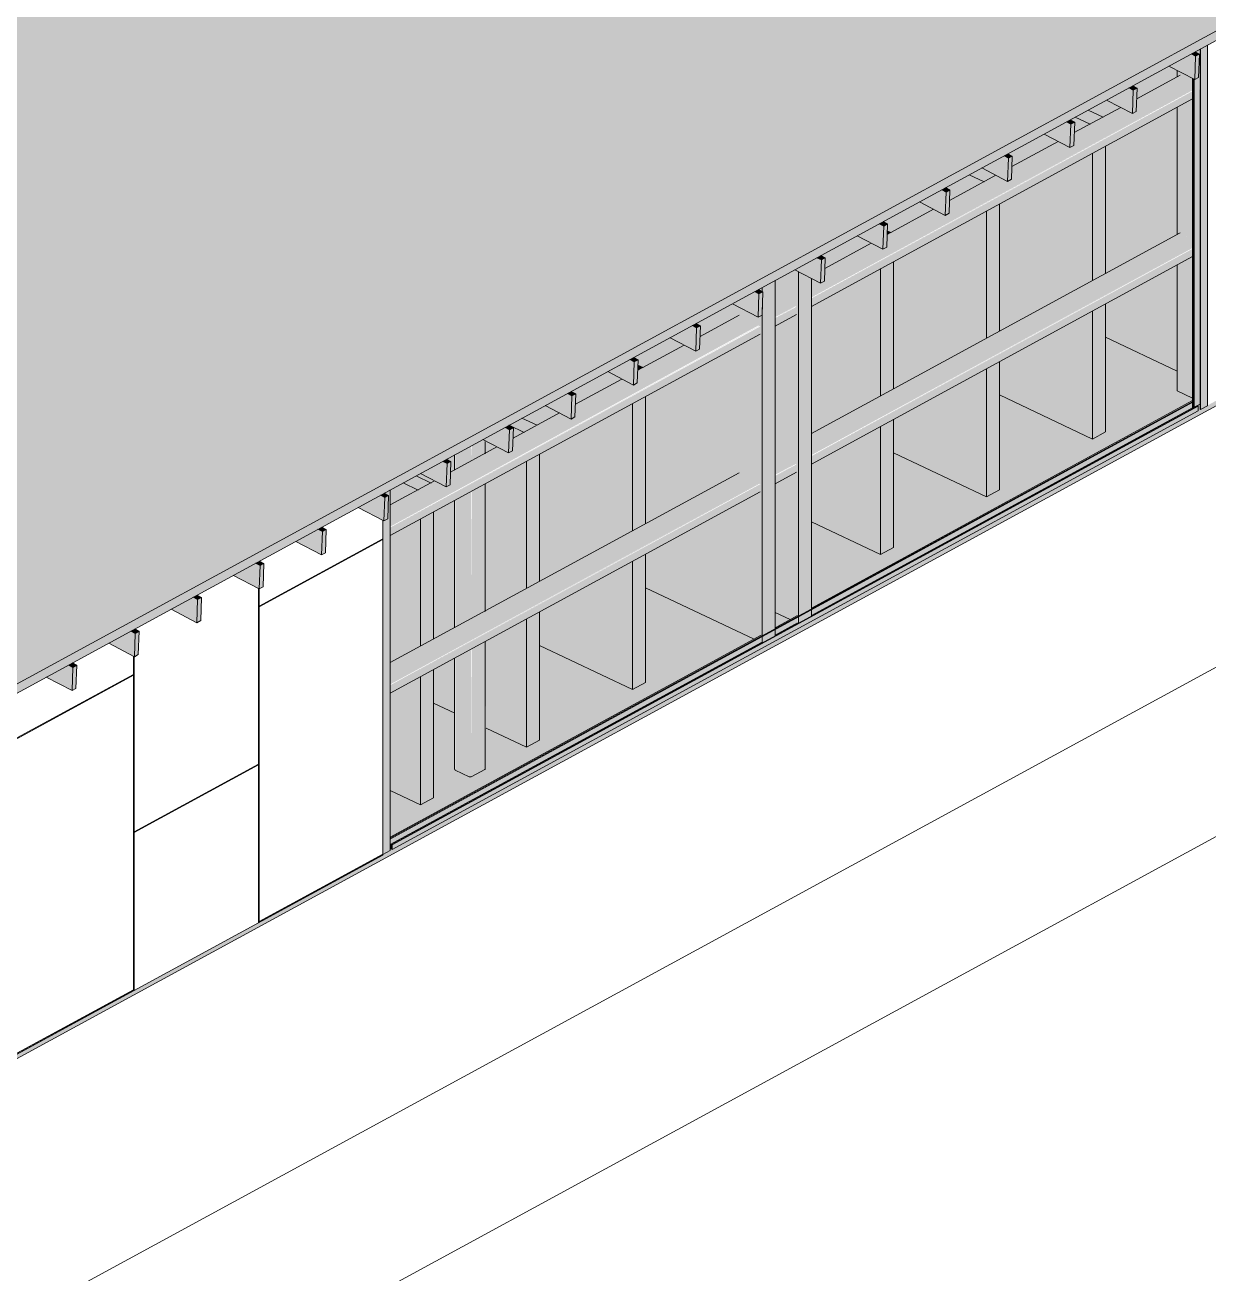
# Model space of a CAD drawing. Header units: inches. Extents: x 27328 to 120839, y -4075 to 4147.
# Drawn here: x 33869.6 to 34181.7, y 1411.4 to 1740.5 of the extents above; entities that cross this region are included whole.
import ezdxf

# ---------------------------------------------------------------- set-up
doc = ezdxf.new("R2010")
doc.units = ezdxf.units.IN
doc.header["$MEASUREMENT"] = 0
for name, color, linetype, lineweight in [('A-GLAZ-CWMG', 51, 'Continuous', 9), ('A-ROOF', 132, 'Continuous', 9), ('A-WALL-PATT', 111, 'Continuous', 9), ('C-BLDG-PADS', 91, 'Continuous', 9), ('C-TOPO', 7, 'Continuous', 9), ('Conc', 7, 'Continuous', 9), ('I-WALL', 2, 'Continuous', 9), ('L-SITE-WALL', 31, 'Continuous', 9), ('S-BEAM', 12, 'Continuous', 9), ('S-COLS', 52, 'Continuous', 9)]:
    doc.layers.add(name, color=color, linetype=linetype, lineweight=lineweight)

# ---------------------------------------------------------------- blocks, each defined once
blk = doc.blocks.new('HSS-Hollow Structural Section-Column - HSS6X6X1_4-V3-Axon - Looking North East')
at = {"layer": 'S-COLS'}
h = blk.add_hatch(color=256, dxfattribs=at)
h.paths.add_polyline_path([(33986.79, 1542.26), (33986.79, 1575.6), (33983.08, 1573.58), (33983.08, 1544.01)], flags=0)
h.paths.add_polyline_path([(33983.08, 1581.65), (33986.79, 1583.66), (33986.79, 1617.18), (33983.08, 1615.16), (33983.08, 1584.16)], flags=0)
h.paths.add_polyline_path([(33983.08, 1623.23), (33986.79, 1625.24), (33986.79, 1629.22), (33983.08, 1627.2), (33983.08, 1626.11)], flags=0)
h = blk.add_hatch(color=256, dxfattribs=at)
h.paths.add_polyline_path([(33987, 1542.2), (33987.45, 1542.33), (33987.25, 1575.85), (33986.79, 1575.6), (33986.79, 1542.26)], flags=0)
h.paths.add_polyline_path([(33986.79, 1583.66), (33987.45, 1584.16), (33987.25, 1617.43), (33986.79, 1617.18), (33986.79, 1583.95)], flags=0)
h.paths.add_polyline_path([(33986.79, 1625.24), (33987.45, 1625.69), (33987.25, 1629.46), (33986.79, 1629.22), (33986.79, 1625.53)], flags=0)
h = blk.add_hatch(color=256, dxfattribs=at)
h.paths.add_polyline_path([(33987.45, 1542.27), (33990.91, 1544.15), (33990.91, 1577.84), (33987.45, 1575.96), (33987.45, 1561.21)], flags=0)
h.paths.add_polyline_path([(33987.45, 1584.02), (33990.91, 1585.9), (33990.91, 1619.42), (33987.45, 1617.54), (33987.45, 1584.16)], flags=0)
h.paths.add_polyline_path([(33987.45, 1625.6), (33990.91, 1627.62), (33990.91, 1630.9), (33990.38, 1631.17), (33987.45, 1629.58), (33987.45, 1627.62)], flags=0)
h = blk.add_hatch(color=256, dxfattribs=at)
h.paths.add_polyline_path([(33982.95, 1581.57), (33983.08, 1581.65), (33982.95, 1584.16)], flags=0)
h.paths.add_polyline_path([(33982.95, 1623.15), (33983.08, 1623.23), (33982.95, 1626.25)], flags=0)
h = blk.add_hatch(color=256, dxfattribs=at)
h.paths.add_polyline_path([(33990.91, 1544.15), (33991.02, 1544.31), (33990.91, 1544.21)], flags=0)
h.paths.add_polyline_path([(33990.91, 1585.9), (33991.02, 1586.1), (33990.91, 1585.95)], flags=0)
h.paths.add_polyline_path([(33990.91, 1627.48), (33991.02, 1627.68), (33990.91, 1627.53)], flags=0)
for p, q in [((33991.03, 1627.39), (33991.03, 1630.67)), ((33982.94, 1627.12), (33982.94, 1623.1)), ((33991.03, 1585.81), (33991.03, 1619.49)), ((33982.94, 1615.08), (33982.94, 1581.52)), ((33991.03, 1544.31), (33991.03, 1577.91)), ((33982.94, 1573.5), (33982.94, 1544.19)), ((33986.79, 1542.26), (33983.08, 1544.01)), ((33990.91, 1544.15), (33987.45, 1542.27))]:
    blk.add_line(p, q, dxfattribs=at)
for points in [[(33983.08, 1544.01, 0), (33982.96, 1544.12, 0), (33982.95, 1544.24, 0)], [(33991.01, 1544.38, 0), (33991.02, 1544.26, 0), (33990.91, 1544.15, 0)], [(33987.45, 1542.27, 0), (33987.25, 1542.21, 0), (33987, 1542.2, 0), (33986.79, 1542.26, 0)]]:
    blk.add_polyline3d(points, dxfattribs=at)
blk = doc.blocks.new('Girt_C - 8_D-757212-Axon - Looking North East')
at = {"layer": 'S-BEAM'}
h = blk.add_hatch(color=256, dxfattribs=at)
h.paths.add_polyline_path([(33965.96, 1566.61), (34063.42, 1619.65), (34057.84, 1622.28), (33965.96, 1572.28)], flags=0)
h.paths.add_polyline_path([(34067.49, 1621.86), (34072.97, 1624.84), (34067.49, 1627.43)], flags=0)
h.paths.add_polyline_path([(34077.04, 1627.05), (34177.53, 1681.74), (34177.53, 1683.93), (34174.11, 1685.55), (34077.04, 1632.73), (34077.04, 1630.67)], flags=0)
h = blk.add_hatch(color=256, dxfattribs=at)
h.paths.add_polyline_path([(33965.96, 1566.31), (34063.49, 1619.59), (34063.42, 1619.65), (33965.96, 1566.41), (33965.96, 1566.35)], flags=0)
h.paths.add_polyline_path([(34067.49, 1621.56), (34073.04, 1624.79), (34072.97, 1624.84), (34067.49, 1621.61)], flags=0)
h.paths.add_polyline_path([(34077.04, 1626.75), (34177.53, 1681.65), (34177.53, 1681.74), (34077.04, 1626.81)], flags=0)
h = blk.add_hatch(color=256, dxfattribs=at)
h.paths.add_polyline_path([(33965.96, 1564.27), (34063.56, 1617.38), (34063.56, 1619.42), (33965.96, 1566.31)], flags=0)
h.paths.add_polyline_path([(34067.49, 1619.52), (34073.11, 1622.57), (34073.11, 1624.61), (34067.49, 1621.56)], flags=0)
h.paths.add_polyline_path([(34077.04, 1624.71), (34177.53, 1679.4), (34177.53, 1681.44), (34077.04, 1626.75)], flags=0)
for p, q in [((34174.26, 1685.69), (34077.04, 1632.78)), ((34077.04, 1624.71), (34177.53, 1679.4)), ((34058, 1622.42), (33965.96, 1572.33)), ((34067.49, 1619.52), (34073.11, 1622.57)), ((33965.96, 1564.27), (34063.56, 1617.38))]:
    blk.add_line(p, q, dxfattribs=at)
blk = doc.blocks.new('Girt_C - 8_D-773999-Axon - Looking North East')
at = {"layer": 'S-BEAM'}
h = blk.add_hatch(color=256, dxfattribs=at)
h.paths.add_polyline_path([(32251.19, 675.01), (32251.61, 675.24), (32251.61, 679.61), (32251.19, 679.83), (32251.19, 675.11)], flags=0)
h.paths.add_polyline_path([(32255.1, 677.14), (32752.04, 947.57), (32752.04, 953.24), (32748.08, 951.09), (32747.96, 947.79), (32746.94, 947.24), (32743.91, 948.82), (32731.63, 942.14), (32731.51, 938.84), (32730.49, 938.28), (32727.46, 939.87), (32715.17, 932.98), (32715.06, 929.89), (32714.04, 929.33), (32711, 930.92), (32698.73, 924.23), (32698.61, 920.94), (32697.59, 920.38), (32694.55, 921.96), (32682.28, 915.28), (32682.16, 911.98), (32681.14, 911.43), (32678.1, 913.01), (32665.83, 906.33), (32665.71, 903.03), (32664.69, 902.48), (32661.65, 904.06), (32649.38, 897.38), (32649.26, 894.08), (32648.23, 893.52), (32645.2, 895.11), (32632.93, 888.42), (32632.81, 885.13), (32631.78, 884.57), (32628.75, 886.15), (32616.47, 879.47), (32616.36, 876.17), (32615.33, 875.62), (32612.3, 877.2), (32600.02, 870.52), (32599.91, 867.22), (32598.88, 866.67), (32595.85, 868.25), (32583.57, 861.57), (32583.45, 858.27), (32582.43, 857.71), (32579.4, 859.3), (32567.12, 852.61), (32567, 849.32), (32565.98, 848.76), (32562.95, 850.34), (32550.67, 843.66), (32550.55, 840.36), (32549.53, 839.81), (32546.5, 841.39), (32534.22, 834.71), (32534.1, 831.41), (32533.08, 830.86), (32530.05, 832.44), (32517.77, 825.76), (32517.65, 822.46), (32516.63, 821.9), (32513.6, 823.49), (32501.32, 816.81), (32501.2, 813.51), (32500.18, 812.95), (32497.15, 814.53), (32484.87, 807.85), (32484.75, 804.56), (32483.73, 804), (32480.7, 805.58), (32468.42, 798.9), (32468.3, 795.6), (32467.28, 795.05), (32464.25, 796.63), (32451.97, 789.95), (32451.85, 786.65), (32450.83, 786.09), (32447.8, 787.68), (32435.52, 781), (32435.4, 777.7), (32434.38, 777.14), (32431.34, 778.72), (32419.07, 772.04), (32418.95, 768.75), (32417.93, 768.19), (32414.89, 769.77), (32402.62, 763.09), (32402.5, 759.79), (32401.48, 759.24), (32398.44, 760.82), (32386.17, 754.14), (32386.05, 750.84), (32385.02, 750.28), (32381.99, 751.87), (32369.72, 745.19), (32369.6, 741.89), (32368.57, 741.33), (32365.54, 742.91), (32353.26, 736.23), (32353.15, 732.94), (32352.12, 732.38), (32349.09, 733.96), (32336.81, 727.28), (32336.7, 723.98), (32335.67, 723.43), (32332.64, 725.01), (32320.36, 718.33), (32320.25, 715.03), (32319.22, 714.47), (32316.19, 716.06), (32303.91, 709.38), (32303.79, 706.08), (32302.77, 705.52), (32299.74, 707.11), (32287.46, 700.42), (32287.34, 697.13), (32286.32, 696.57), (32283.29, 698.15), (32271.01, 691.47), (32270.89, 688.17), (32269.87, 687.62), (32266.84, 689.2), (32255.1, 682.81)], flags=0)
h.paths.add_polyline_path([(33965.96, 1608.19), (34063.21, 1661.33), (34057.84, 1663.86), (34047.68, 1658.33), (34047.56, 1655.03), (34046.54, 1654.48), (34043.5, 1656.06), (34031.23, 1649.38), (34031.11, 1646.08), (34030.09, 1645.52), (34027.05, 1647.11), (34014.78, 1640.43), (34014.66, 1637.13), (34013.64, 1636.57), (34010.6, 1638.15), (33998.33, 1631.47), (33998.21, 1628.18), (33997.18, 1627.62), (33994.15, 1629.2), (33981.88, 1622.52), (33981.76, 1619.22), (33980.73, 1618.67), (33977.7, 1620.25), (33965.96, 1613.86)], flags=0)
h.paths.add_polyline_path([(34067.49, 1663.44), (34072.97, 1666.42), (34067.49, 1669.01)], flags=0)
h.paths.add_polyline_path([(34077.04, 1668.63), (34177.53, 1723.32), (34177.53, 1725.51), (34174.11, 1727.13), (34162.83, 1721), (34162.71, 1717.7), (34161.69, 1717.14), (34158.66, 1718.73), (34146.38, 1712.04), (34146.26, 1708.75), (34145.24, 1708.19), (34142.21, 1709.77), (34129.93, 1703.09), (34129.81, 1699.79), (34128.79, 1699.24), (34125.76, 1700.82), (34113.48, 1694.14), (34113.36, 1690.84), (34112.34, 1690.29), (34109.31, 1691.87), (34097.03, 1685.19), (34096.91, 1681.89), (34095.89, 1681.33), (34092.86, 1682.92), (34080.58, 1676.23), (34080.46, 1672.94), (34079.44, 1672.38), (34077.04, 1673.63), (34077.04, 1672.38)], flags=0)
h.paths.add_polyline_path([(34418.22, 1855.1), (34426.44, 1859.58), (34421.87, 1861.96), (34418.22, 1859.98), (34418.22, 1857.78)], flags=0)
h = blk.add_hatch(color=256, dxfattribs=at)
h.paths.add_polyline_path([(32251.19, 674.71), (32251.61, 675.15), (32251.61, 675.24), (32251.19, 674.81), (32251.19, 674.73)], flags=0)
h.paths.add_polyline_path([(32255.1, 676.84), (32752.04, 947.48), (32752.04, 947.57), (32255.1, 676.94), (32255.1, 676.86)], flags=0)
h.paths.add_polyline_path([(32777.61, 961.19), (32777.7, 961.45), (32777.61, 961.29), (32777.61, 961.22)], flags=0)
h.paths.add_polyline_path([(33965.96, 1607.89), (34063.48, 1661.18), (34063.32, 1661.17), (33965.96, 1607.97)], flags=0)
h.paths.add_polyline_path([(34067.49, 1663.14), (34073.03, 1666.38), (34072.97, 1666.42), (34067.49, 1663.22)], flags=0)
h.paths.add_polyline_path([(34077.04, 1668.33), (34177.53, 1723.24), (34177.53, 1723.32), (34077.04, 1668.41)], flags=0)
h = blk.add_hatch(color=256, dxfattribs=at)
h.paths.add_polyline_path([(32251.61, 674.3), (32251.61, 674.94), (32251.19, 674.51)], flags=0)
h.paths.add_polyline_path([(32255.1, 674.8), (32752.04, 945.23), (32751.98, 947.24), (32255.1, 676.64)], flags=0)
h.paths.add_polyline_path([(33965.96, 1605.85), (34063.56, 1658.96), (34063.56, 1661), (33965.96, 1607.89)], flags=0)
h.paths.add_polyline_path([(34067.49, 1661.1), (34073.11, 1664.15), (34073.11, 1666.19), (34067.49, 1663.14)], flags=0)
h.paths.add_polyline_path([(34077.04, 1666.29), (34177.53, 1720.98), (34177.53, 1723.02), (34077.04, 1668.33)], flags=0)
for p, q in [((34174.26, 1727.27), (34162.83, 1721.05)), ((34077.04, 1666.29), (34177.53, 1720.98)), ((34158.61, 1718.75), (34146.38, 1712.1)), ((34142.16, 1709.8), (34129.93, 1703.14)), ((34125.71, 1700.85), (34113.48, 1694.19)), ((34109.26, 1691.89), (34097.03, 1685.24)), ((34092.81, 1682.94), (34080.58, 1676.29)), ((34058, 1664), (34047.68, 1658.38)), ((34067.49, 1661.1), (34073.11, 1664.15)), ((33965.96, 1605.85), (34063.56, 1658.96)), ((34043.46, 1656.08), (34031.23, 1649.43)), ((34027, 1647.13), (34014.78, 1640.48)), ((34010.55, 1638.18), (33998.33, 1631.53)), ((33994.1, 1629.23), (33981.88, 1622.57)), ((33977.65, 1620.27), (33965.96, 1613.91))]:
    blk.add_line(p, q, dxfattribs=at)
blk = doc.blocks.new('Rectangular Mullion - Profile_Polycarbonate_Lower-783713-Axon - Looking North East')
at = {"layer": 'A-GLAZ-CWMG'}
h = blk.add_hatch(color=256, dxfattribs=at)
h.paths.add_polyline_path([(33965.96, 1526.03), (34064.08, 1579.43), (34063.82, 1579.55), (33965.96, 1526.25)], flags=0)
h.paths.add_polyline_path([(34067.49, 1581.28), (34073.63, 1584.62), (34073.37, 1584.74), (34067.49, 1581.54)], flags=0)
h.paths.add_polyline_path([(34077.04, 1586.48), (34177.57, 1641.41), (34177.53, 1641.43), (34077.04, 1586.74)], flags=0)
h = blk.add_hatch(color=256, dxfattribs=at)
h.paths.add_polyline_path([(33965.96, 1524.37), (34063.87, 1577.65), (34063.87, 1579.09), (33965.96, 1525.62), (33965.96, 1525.4)], flags=0)
h.paths.add_polyline_path([(34067.49, 1579.62), (34073.41, 1582.84), (34073.41, 1584.29), (34067.49, 1581.07)], flags=0)
h.paths.add_polyline_path([(34077.04, 1584.81), (34177.57, 1639.53), (34177.57, 1640.97), (34077.04, 1586.26)], flags=0)
for points in [[(33966.5, 1523.07), (34179.08, 1638.76), (34179.08, 1640.01), (33966.5, 1524.33)], [(33966.46, 1523.15), (33966.5, 1523.17), (33966.5, 1524.42), (33965.96, 1524.37), (33965.96, 1523.38)]]:
    blk.add_hatch(color=256, dxfattribs=at).paths.add_polyline_path(points, flags=0)
for p, q in [((33965.96, 1526.03), (34177.79, 1641.3)), ((33965.96, 1525.81), (34177.79, 1641.09)), ((33966.41, 1524.37), (34178.99, 1640.06)), ((33966.5, 1524.33), (34179.08, 1640.01)), ((34077.04, 1586.74), (34177.53, 1641.43)), ((34077.04, 1584.81), (34177.57, 1639.53)), ((34177.53, 1641.43), (34177.79, 1641.3)), ((34177.57, 1640.97), (34177.57, 1639.53)), ((34177.57, 1639.53), (34177.81, 1639.41)), ((34177.79, 1641.3), (34177.79, 1641.09)), ((34178.99, 1640.06), (34179.08, 1640.01)), ((34179.08, 1640.01), (34179.08, 1638.76)), ((33966.5, 1523.07), (34179.08, 1638.76)), ((34067.49, 1581.54), (34073.37, 1584.74)), ((34067.49, 1579.62), (34073.41, 1582.84)), ((33965.96, 1526.29), (34063.82, 1579.55)), ((33965.96, 1524.37), (34063.87, 1577.65)), ((33966.5, 1524.33), (33966.41, 1524.37)), ((33966.41, 1524.31), (33966.46, 1524.29)), ((33966.46, 1524.29), (33966.46, 1523.15)), ((33966.5, 1523.07), (33966.5, 1524.33)), ((33966.46, 1523.15), (33965.96, 1523.38)), ((33965.96, 1523.32), (33966.5, 1523.07))]:
    blk.add_line(p, q, dxfattribs=at)
blk = doc.blocks.new('Rectangular Mullion - Profile_Polycarbonate_Upper and left-V47-Axon - Looking North East')
at = {"layer": 'A-GLAZ-CWMG'}
blk.add_hatch(color=256, dxfattribs=at).paths.add_polyline_path([(33964.03, 1521.73), (33965.96, 1522.78), (33965.96, 1617.88), (33964.5, 1616.94), (33965.53, 1616.41), (33965.31, 1610.27), (33964.28, 1609.71), (33964.03, 1609.71), (33964.03, 1537.65)], flags=0)
for p, q in [((33965.96, 1617.88), (33965.96, 1522.78)), ((33964.03, 1609.85), (33964.03, 1521.73)), ((33965.96, 1522.78), (33964.03, 1521.73))]:
    blk.add_line(p, q, dxfattribs=at)
blk = doc.blocks.new('Rectangular Mullion - Profile_Polycarbonate_right-V48-Axon - Looking North East')
at = {"layer": 'A-GLAZ-CWMG'}
for points in [[(34179.62, 1639.05), (34181.55, 1640.1), (34181.55, 1735.21), (34179.62, 1734.15), (34179.62, 1677.19)], [(34177.96, 1639.68), (34179.53, 1640.54), (34179.38, 1734.03), (34178.36, 1733.32), (34179.38, 1732.79), (34179.16, 1726.65), (34177.96, 1726.09), (34177.96, 1640.01)], [(34177.79, 1641.3), (34177.79, 1726.28), (34177.53, 1726.41), (34177.57, 1641.41)], [(34177.81, 1639.41), (34177.96, 1639.52), (34177.79, 1639.42)]]:
    blk.add_hatch(color=256, dxfattribs=at).paths.add_polyline_path(points, flags=0)
for p, q in [((34181.55, 1640.1), (34181.55, 1735.21)), ((34179.53, 1639.09), (34179.53, 1734.1)), ((34179.62, 1639.05), (34179.62, 1734.15)), ((34177.53, 1641.33), (34177.53, 1726.41)), ((34177.79, 1639.4), (34177.79, 1726.28)), ((34177.96, 1639.49), (34177.96, 1726.19)), ((34179.53, 1640.54), (34177.96, 1639.68)), ((34179.62, 1639.05), (34179.53, 1639.09)), ((34181.55, 1640.1), (34179.62, 1639.05))]:
    blk.add_line(p, q, dxfattribs=at)
blk = doc.blocks.new('Dimension Lumber - 2x8-835966-Axon - Looking North East')
at = {"layer": 'S-BEAM'}
for points in [[(32270.09, 693.76), (32271.11, 694.31), (32269.95, 694.92), (32268.93, 694.36)], [(32269.87, 687.62), (32270.09, 693.76), (32268.93, 694.36), (32263.08, 691.16), (32265.78, 689.75)], [(32269.87, 687.62), (32270.89, 688.17), (32271.11, 694.31), (32270.09, 693.76)]]:
    blk.add_hatch(color=256, dxfattribs=at).paths.add_polyline_path(points, flags=0)
for p, q in [((32271.11, 694.31), (32269.95, 694.92)), ((32269.87, 687.62), (32263.08, 691.16)), ((32268.93, 694.36), (32270.09, 693.76)), ((32270.09, 693.76), (32269.87, 687.62)), ((32271.11, 694.31), (32270.09, 693.76)), ((32270.89, 688.17), (32271.11, 694.31)), ((32269.87, 687.62), (32270.89, 688.17))]:
    blk.add_line(p, q, dxfattribs=at)

msp = doc.modelspace()

# ---------------------------------------------------------------- hatches: boundary and pattern name
at = {"layer": 'A-ROOF'}
h = msp.add_hatch(color=256, dxfattribs=at)
h.paths.add_polyline_path([(32255.91, 689.75), (33040.3, 1116.62), (33057.85, 1107.45), (33260.5, 1217.73), (33242.95, 1226.9), (34423.64, 1869.43), (34441.19, 1860.26), (34646.1, 1971.77), (34594.26, 1998.84), (34590.43, 1996.75), (34589.84, 1997.06), (34181.64, 1774.96), (34181.47, 1775.51), (33869.09, 1938.59), (31973.24, 906.87), (32229.57, 785.63), (32229.57, 711.59), (32221.99, 707.46), (32242.26, 696.88)], flags=0)
h.paths.add_polyline_path([(32113.06, 775.33), (32037.94, 814.55), (32037.94, 810.86), (32109.59, 776.97)], flags=0)
h.paths.add_polyline_path([(32029.77, 814.73), (32029.77, 818.81), (31918.33, 876.99), (31908.94, 871.87), (32027.64, 815.73)], flags=0)
h.paths.add_polyline_path([(34181.64, 1848.13), (34521.17, 2032.9), (34276.81, 2160.47), (34089.13, 2058.33), (34106.7, 2050.03), (34232.21, 2118.22), (34298.34, 2086.94), (34298.54, 2052.82), (34346.57, 2030.02), (34346.36, 1974.73), (34263.38, 1929.78), (34202.01, 1958.81), (34202.01, 1996.25), (34100.69, 1941.35), (34036.19, 1971.85), (34036.09, 1974.31), (34034.75, 1975.03), (34034.79, 1975.82), (34036.09, 1976.53), (34036.09, 2029.46), (33925.49, 1969.28), (34181.47, 1848.21)], flags=0)
h.paths.add_polyline_path([(34262.42, 1931.33), (34262.48, 1931.53), (34262.05, 1932.27), (34261.58, 1932.52), (34260.81, 1932.71), (34260.73, 1932.13), (34262.35, 1931.37)], flags=0)
h.paths.add_polyline_path([(34264.65, 1931.43), (34266.29, 1932.54), (34266.18, 1932.81), (34265.85, 1932.8), (34264.75, 1932.03), (34264.61, 1931.53)], flags=0)
h.paths.add_polyline_path([(34281.15, 1940.41), (34282.43, 1941.11), (34282.34, 1941.81), (34281.46, 1941.33), (34281.32, 1940.85), (34281.15, 1940.74)], flags=0)
h.paths.add_polyline_path([(34280.89, 1940.27), (34281.15, 1940.41), (34280.94, 1941.04), (34280.89, 1941.02)], flags=0)
h.paths.add_polyline_path([(34204.87, 1958.55), (34204.88, 1958.91), (34204.79, 1959.2), (34204.32, 1958.81), (34204.79, 1958.59)], flags=0)
h.paths.add_polyline_path([(34343.88, 1974.55), (34344.26, 1974.89), (34343.89, 1974.84), (34343.84, 1974.65)], flags=0)
h.paths.add_polyline_path([(34345.74, 2002.66), (34346.04, 2002.82), (34346.18, 2003.23), (34345.99, 2003.23), (34345.86, 2002.78), (34345.72, 2002.68)], flags=0)
msp.add_hatch(color=256, dxfattribs=at).paths.add_polyline_path([(33245.27, 1225.68), (34423.64, 1866.95), (34423.64, 1869.43), (33242.95, 1226.9)], flags=0)
at = {"layer": 'A-WALL-PATT'}
h = msp.add_hatch(dxfattribs=at)
h.set_pattern_fill('FP_2', color=256, style=0, pattern_type=2)
h.set_pattern_definition([(28.555, (33799.63, 1432.37), (-131.605, 94.7), [37.264, -112.567]), (90, (33799.63, 1432.37), (-131.605, -71.62), [82.944, -83.375]), (208.56, (33832.36, 1533.12), (-131.6, 94.7), [37.264, -112.57]), (90, (33832.36, 1450.18), (-131.605, -71.62), [82.944, -83.375]), (208.56, (33832.36, 1533.34), (-131.6, 94.7), [37.264, -112.57]), (90, (33832.36, 1533.34), (-131.6, -71.62), [82.944, -83.375]), (28.555, (33799.63, 1598.47), (-131.605, 94.7), [37.264, -112.567]), (90, (33799.63, 1515.53), (-131.605, -71.62), [82.944, -83.375]), (28.555, (33832.53, 1491.64), (-131.6, 94.7), [37.264, -112.57]), (90, (33832.53, 1450.06), (-131.605, -71.62), [41.58, -124.74]), (90, (33865.26, 1467.87), (-131.605, -71.62), [41.58, -124.74]), (28.555, (33832.53, 1574.8), (-131.6, 94.7), [37.264, -112.57]), (90, (33832.53, 1491.85), (-131.605, -71.62), [82.944, -83.375]), (208.56, (33865.26, 1509.67), (-131.6, 94.7), [37.264, -112.57]), (90, (33865.26, 1509.67), (-131.6, -71.62), [82.944, -83.375]), (90, (33832.53, 1575.01), (-131.605, -71.62), [41.364, -124.955]), (208.555, (33865.26, 1592.83), (-131.6, 94.7), [37.264, -112.57]), (90, (33865.26, 1592.83), (-131.605, -71.62), [41.364, -124.955]), (28.555, (33865.43, 1468.18), (-131.6, 94.7), [37.264, -112.57]), (90, (33865.43, 1468.18), (-131.605, -71.62), [82.944, -83.375]), (208.555, (33898.16, 1568.93), (-131.6, 94.7), [37.264, -112.57]), (90, (33898.16, 1485.99), (-131.6, -71.62), [82.944, -83.375]), (208.555, (33898.16, 1569.15), (-131.6, 94.7), [37.264, -112.57]), (90, (33898.16, 1569.15), (-131.6, -71.62), [82.944, -83.375]), (208.555, (33898.16, 1652.1), (-131.605, 94.7), [37.264, -112.567]), (90, (33865.43, 1551.34), (-131.6, -71.62), [82.944, -83.375]), (28.55, (33898.33, 1527.45), (-131.6, 94.7), [37.264, -112.57]), (90, (33898.33, 1485.87), (-131.6, -71.62), [41.58, -124.74]), (90, (33931.06, 1503.68), (-131.6, -71.62), [41.58, -124.74]), (28.555, (33898.33, 1610.6), (-131.61, 94.7), [37.264, -112.57]), (90, (33898.33, 1527.66), (-131.6, -71.62), [82.944, -83.375]), (208.555, (33931.06, 1545.47), (-131.6, 94.7), [37.264, -112.57]), (90, (33931.06, 1545.47), (-131.6, -71.62), [82.944, -83.375]), (90, (33898.33, 1610.82), (-131.605, -71.62), [41.364, -124.955]), (208.555, (33931.06, 1628.63), (-131.605, 94.7), [37.264, -112.567]), (90, (33931.06, 1628.63), (-131.605, -71.62), [41.364, -124.955])])
h.paths.add_polyline_path([(33800.55, 1432.66), (33963.96, 1521.59), (33963.96, 1609.88), (33957.48, 1613.27), (33948.05, 1607.99), (33949.08, 1607.46), (33948.86, 1601.32), (33947.83, 1600.76), (33941.03, 1604.31), (33931.6, 1599.04), (33932.63, 1598.5), (33932.4, 1592.37), (33931.38, 1591.81), (33924.58, 1595.36), (33915.15, 1590.09), (33916.17, 1589.55), (33915.95, 1583.41), (33914.93, 1582.86), (33908.13, 1586.41), (33898.7, 1581.13), (33899.72, 1580.6), (33899.5, 1574.46), (33898.48, 1573.9), (33891.68, 1577.46), (33882.25, 1572.18), (33883.27, 1571.65), (33883.05, 1565.51), (33882.03, 1564.95), (33875.23, 1568.5), (33865.8, 1563.23), (33866.82, 1562.69), (33866.6, 1556.56), (33865.58, 1556), (33858.78, 1559.55), (33849.35, 1554.28), (33850.37, 1553.74), (33850.15, 1547.6), (33849.13, 1547.05), (33842.33, 1550.6), (33832.9, 1545.32), (33833.92, 1544.79), (33833.7, 1538.65), (33832.68, 1538.09), (33825.87, 1541.65), (33816.45, 1536.37), (33817.47, 1535.84), (33817.25, 1529.7), (33816.23, 1529.14), (33809.42, 1532.69), (33800.55, 1527.87), (33800.55, 1527.13), (33801.02, 1526.88), (33800.8, 1520.75), (33800.55, 1520.61), (33800.55, 1433.27)], flags=0)
at = {"layer": 'C-BLDG-PADS'}
h = msp.add_hatch(color=256, dxfattribs=at)
h.paths.add_polyline_path([(31717.94, 423.41), (31717.94, 423.62), (31718.85, 424.22), (31718.33, 424.47), (31717.35, 423.77), (31717.47, 423.63), (31717.82, 423.47)], flags=0)
h.paths.add_polyline_path([(31990.99, 446.78), (32230.84, 577.31), (32229.57, 577.73), (31990.99, 447.76), (31990.99, 446.95)], flags=0)
h.paths.add_polyline_path([(31353.65, 473.78), (31353.65, 512.56), (31226.74, 572.59), (31226.62, 542.4), (31222.71, 540.46), (31222.51, 540.51), (31218.67, 542.49), (31218.67, 576.4), (31066.29, 648.47), (31066.45, 610.46), (31353.34, 474.62), (31353.39, 473.91)], flags=0)
h.paths.add_polyline_path([(31353.65, 520.25), (31353.65, 554.14), (31226.74, 614.17), (31226.74, 580.27), (31322.25, 535.1)], flags=0)
h.paths.add_polyline_path([(31353.65, 561.83), (31353.65, 569.38), (31348.21, 571.96), (31340.95, 567.85), (31340.06, 568.27), (31339.86, 574.4), (31341.27, 575.24), (31330.56, 580.3), (31323.31, 576.19), (31322.42, 576.61), (31322.21, 582.74), (31323.62, 583.59), (31312.91, 588.65), (31305.66, 584.54), (31304.77, 584.96), (31304.56, 591.09), (31305.97, 591.93), (31295.27, 596.99), (31288.01, 592.88), (31287.12, 593.31), (31286.92, 599.44), (31288.33, 600.28), (31277.62, 605.34), (31270.37, 601.23), (31269.48, 601.65), (31269.27, 607.78), (31270.68, 608.62), (31259.98, 613.69), (31252.72, 609.58), (31251.83, 610), (31251.62, 616.13), (31253.03, 616.97), (31242.33, 622.03), (31235.07, 617.92), (31234.18, 618.34), (31233.98, 624.47), (31235.39, 625.31), (31226.74, 629.41), (31226.74, 621.85), (31341.16, 567.73)], flags=0)
h.paths.add_polyline_path([(31218.67, 584.09), (31218.67, 617.98), (31066.29, 690.05), (31066.29, 656.15), (31215.69, 585.49)], flags=0)
h.paths.add_polyline_path([(32254.2, 590.02), (32757.26, 863.78), (32755.98, 864.31), (32754.04, 863.34), (32754.04, 864.79), (32753.55, 864.28), (32753.59, 864.26), (32753.55, 862.98), (32255.59, 592.1), (32255.1, 592.1), (32254.97, 591.66), (32254.2, 591), (32254.2, 590.68)], flags=0)
h.paths.add_polyline_path([(32605.6, 785.99), (32752.04, 865.68), (32752.04, 903.65), (32609.17, 825.9), (32609.05, 792.15), (32605.6, 790.21)], flags=0)
h.paths.add_polyline_path([(32255.1, 595.24), (32605.6, 785.99), (32605.39, 790.21), (32604.94, 790.26), (32601.1, 792.24), (32601.1, 821.51), (32411.76, 718.47), (32411.65, 684.72), (32407.73, 682.78), (32407.53, 682.83), (32403.69, 684.81), (32403.69, 714.08), (32255.1, 633.22), (32255.1, 607.39)], flags=0)
h.paths.add_polyline_path([(31059.61, 613.64), (31059.61, 651.63), (31050.27, 656.04), (31050.16, 625.86), (31046.24, 623.92), (31046.05, 623.97), (31044.1, 624.89), (31040.26, 622.8), (31050.16, 618.11)], flags=0)
h.paths.add_polyline_path([(31218.67, 625.67), (31218.67, 626.79), (31217.43, 626.27), (31216.54, 626.69), (31216.33, 632.82), (31217.74, 633.66), (31207.04, 638.72), (31199.78, 634.61), (31198.89, 635.03), (31198.68, 641.16), (31200.09, 642.01), (31189.39, 647.07), (31182.14, 642.96), (31181.24, 643.38), (31181.04, 649.51), (31182.45, 650.35), (31171.74, 655.41), (31164.49, 651.3), (31163.6, 651.73), (31163.39, 657.86), (31164.8, 658.7), (31154.1, 663.76), (31146.84, 659.65), (31145.95, 660.07), (31145.75, 666.2), (31147.16, 667.04), (31136.45, 672.11), (31129.2, 668), (31128.31, 668.42), (31128.1, 674.55), (31129.51, 675.39), (31118.81, 680.45), (31111.55, 676.34), (31110.66, 676.76), (31110.45, 682.89), (31111.86, 683.73), (31101.16, 688.8), (31093.9, 684.69), (31093.01, 685.11), (31092.81, 691.24), (31094.22, 692.08), (31083.51, 697.14), (31076.26, 693.03), (31075.37, 693.45), (31075.16, 699.59), (31076.57, 700.43), (31066.29, 705.29), (31066.29, 697.73), (31217.63, 626.15)], flags=0)
h.paths.add_polyline_path([(32255.1, 641.28), (32403.69, 722.14), (32403.69, 755.66), (32255.1, 674.8), (32255.1, 653.9)], flags=0)
h.paths.add_polyline_path([(31059.61, 659.31), (31059.61, 691.88), (31050.27, 696.29), (31050.27, 663.73)], flags=0)
h.paths.add_polyline_path([(32255.1, 682.86), (32266.79, 689.22), (32263.07, 691.17), (32255.91, 687.27), (32255.1, 687.62), (32255.1, 687.27)], flags=0)
h.paths.add_polyline_path([(32251.61, 686.95), (32251.61, 689.52), (32251.19, 689.74), (32251.19, 687.17)], flags=0)
h.paths.add_polyline_path([(32271.01, 691.52), (32283.24, 698.18), (32279.52, 700.12), (32270.09, 694.85), (32271.11, 694.31), (32271.09, 693.76)], flags=0)
h.paths.add_polyline_path([(32287.46, 700.47), (32299.69, 707.13), (32295.97, 709.07), (32286.54, 703.8), (32287.56, 703.26), (32287.54, 702.71)], flags=0)
h.paths.add_polyline_path([(32303.91, 709.43), (32316.15, 716.08), (32312.42, 718.03), (32302.99, 712.75), (32304.02, 712.22), (32304, 711.66)], flags=0)
h.paths.add_polyline_path([(32320.37, 718.38), (32332.6, 725.03), (32328.87, 726.98), (32319.44, 721.7), (32320.47, 721.17), (32320.45, 720.61)], flags=0)
h.paths.add_polyline_path([(32411.76, 726.54), (32601.1, 829.57), (32601.1, 863.09), (32411.76, 760.05), (32411.76, 740.62)], flags=0)
h.paths.add_polyline_path([(32336.82, 727.33), (32349.05, 733.99), (32345.32, 735.93), (32335.89, 730.66), (32336.92, 730.12), (32336.9, 729.57)], flags=0)
h.paths.add_polyline_path([(32353.27, 736.28), (32365.5, 742.94), (32361.77, 744.88), (32352.34, 739.61), (32353.37, 739.07), (32353.28, 736.71)], flags=0)
h.paths.add_polyline_path([(32369.72, 745.24), (32381.95, 751.89), (32378.22, 753.84), (32368.79, 748.56), (32369.82, 748.03), (32369.78, 746.93)], flags=0)
h.paths.add_polyline_path([(32386.17, 754.19), (32398.4, 760.84), (32394.67, 762.79), (32385.25, 757.51), (32386.27, 756.98), (32386.25, 756.42)], flags=0)
h.paths.add_polyline_path([(32402.62, 763.14), (32403.69, 763.72), (32403.69, 767.7), (32401.7, 766.47), (32402.72, 765.93), (32402.7, 765.37)], flags=0)
h.paths.add_polyline_path([(32411.76, 768.11), (32414.85, 769.8), (32411.76, 771.41), (32411.76, 768.19)], flags=0)
h.paths.add_polyline_path([(32419.07, 772.09), (32431.3, 778.75), (32427.57, 780.69), (32418.15, 775.42), (32419.17, 774.88), (32419.15, 774.33)], flags=0)
h.paths.add_polyline_path([(32435.52, 781.04), (32447.75, 787.7), (32444.02, 789.65), (32434.6, 784.37), (32435.62, 783.84), (32435.6, 783.28)], flags=0)
h.paths.add_polyline_path([(32451.97, 790), (32464.2, 796.65), (32460.47, 798.6), (32451.05, 793.32), (32452.07, 792.79), (32452.05, 792.23)], flags=0)
h.paths.add_polyline_path([(32468.42, 798.95), (32480.65, 805.61), (32476.92, 807.55), (32467.5, 802.27), (32468.52, 801.74), (32468.5, 801.18)], flags=0)
h.paths.add_polyline_path([(32484.87, 807.9), (32497.1, 814.56), (32493.38, 816.5), (32483.95, 811.23), (32484.97, 810.69), (32484.95, 810.14)], flags=0)
h.paths.add_polyline_path([(32501.32, 816.85), (32513.55, 823.51), (32509.83, 825.46), (32500.4, 820.18), (32501.42, 819.65), (32501.4, 819.09)], flags=0)
h.paths.add_polyline_path([(32517.77, 825.81), (32530, 832.46), (32526.28, 834.41), (32516.85, 829.13), (32517.87, 828.6), (32517.85, 828.04)], flags=0)
h.paths.add_polyline_path([(32609.17, 833.96), (32752.04, 911.71), (32752.04, 945.23), (32609.17, 867.48), (32609.17, 839.95)], flags=0)
h.paths.add_polyline_path([(32534.22, 834.76), (32546.45, 841.41), (32542.73, 843.36), (32533.3, 838.08), (32534.32, 837.55), (32534.3, 836.99)], flags=0)
h.paths.add_polyline_path([(32550.67, 843.71), (32562.9, 850.37), (32559.18, 852.31), (32549.75, 847.04), (32550.77, 846.5), (32550.75, 845.95)], flags=0)
h.paths.add_polyline_path([(32567.12, 852.66), (32579.35, 859.32), (32575.63, 861.26), (32566.2, 855.99), (32567.22, 855.46), (32567.2, 854.9)], flags=0)
h.paths.add_polyline_path([(32583.58, 861.62), (32595.81, 868.27), (32592.08, 870.22), (32582.65, 864.94), (32583.68, 864.41), (32583.66, 863.85)], flags=0)
h.paths.add_polyline_path([(32600.03, 870.57), (32601.1, 871.15), (32601.1, 875.12), (32599.1, 873.89), (32600.13, 873.36), (32600.11, 872.8)], flags=0)
h.paths.add_polyline_path([(32609.17, 875.54), (32612.26, 877.22), (32609.17, 878.84), (32609.17, 875.62)], flags=0)
h.paths.add_polyline_path([(32780.62, 876.49), (33109.8, 1055.63), (33108.53, 1056.06), (32780.62, 877.48), (32780.62, 876.67)], flags=0)
h.paths.add_polyline_path([(32616.48, 879.52), (32628.71, 886.18), (32624.98, 888.12), (32615.55, 882.85), (32616.58, 882.31), (32616.56, 881.76)], flags=0)
h.paths.add_polyline_path([(32632.93, 888.47), (32645.16, 895.13), (32641.43, 897.07), (32632, 891.8), (32633.03, 891.26), (32633.01, 890.71)], flags=0)
h.paths.add_polyline_path([(32649.38, 897.43), (32661.61, 904.08), (32657.88, 906.03), (32648.46, 900.75), (32649.48, 900.22), (32649.46, 899.66)], flags=0)
h.paths.add_polyline_path([(32665.83, 906.38), (32678.06, 913.03), (32674.33, 914.98), (32664.91, 909.7), (32665.93, 909.17), (32665.91, 908.61)], flags=0)
h.paths.add_polyline_path([(32682.28, 915.33), (32694.51, 921.99), (32690.78, 923.93), (32681.36, 918.66), (32682.38, 918.12), (32682.36, 917.57)], flags=0)
h.paths.add_polyline_path([(32698.73, 924.28), (32710.96, 930.94), (32707.23, 932.88), (32697.81, 927.61), (32698.83, 927.07), (32698.81, 926.52)], flags=0)
h.paths.add_polyline_path([(32715.18, 933.24), (32727.41, 939.89), (32723.68, 941.84), (32714.26, 936.56), (32715.28, 936.03), (32715.26, 935.47)], flags=0)
h.paths.add_polyline_path([(32731.63, 942.19), (32743.86, 948.84), (32740.13, 950.79), (32730.71, 945.51), (32731.73, 944.98), (32731.71, 944.42)], flags=0)
h.paths.add_polyline_path([(32748.08, 951.14), (32752.04, 953.29), (32752.04, 957.27), (32747.16, 954.47), (32748.18, 953.93), (32748.16, 953.37)], flags=0)
h.paths.add_polyline_path([(33158.98, 1082.4), (33183.66, 1095.83), (33183.66, 1097.55), (33158.98, 1084.12), (33158.98, 1083.75)], flags=0)
h.paths.add_polyline_path([(33208.33, 1109.26), (33777.2, 1418.83), (33776.1, 1419.35), (33208.33, 1110.24), (33208.33, 1109.43)], flags=0)
h.paths.add_polyline_path([(33800.55, 1431.54), (34270.72, 1687.4), (34269.62, 1687.92), (34179.53, 1639.09), (34179.53, 1640.54), (34179.04, 1640.03), (34179.08, 1640.01), (34179.04, 1638.73), (33966.46, 1523.15), (33965.96, 1523.15), (33965.83, 1522.7), (33800.55, 1432.52), (33800.55, 1431.72)], flags=0)
h.paths.add_polyline_path([(33965.96, 1526.29), (34061.92, 1578.51), (34033.24, 1592.08), (34033.21, 1567.09), (34029.83, 1565.25), (34005.28, 1576.86), (34005.28, 1551.89), (34001.87, 1550.04), (33991.02, 1555.17), (33990.91, 1544.15), (33986.99, 1542.21), (33986.79, 1542.26), (33982.95, 1544.24), (33982.95, 1558.99), (33977.32, 1561.65), (33977.32, 1536.68), (33973.92, 1534.82), (33965.96, 1538.59), (33965.96, 1537.65)], flags=0)
h.paths.add_polyline_path([(34067.49, 1581.54), (34071.47, 1583.71), (34067.49, 1585.59), (34067.49, 1582.69)], flags=0)
h.paths.add_polyline_path([(34077.04, 1586.74), (34177.53, 1641.43), (34177.53, 1642.09), (34173.51, 1643.99), (34173.51, 1649.19), (34154.62, 1658.13), (34154.62, 1633.16), (34151.21, 1631.31), (34126.66, 1642.92), (34126.66, 1617.95), (34123.25, 1616.09), (34098.7, 1627.7), (34098.7, 1602.73), (34095.29, 1600.88), (34077.04, 1609.51), (34077.04, 1600.88)], flags=0)
h.paths.add_polyline_path([(34294.07, 1700.11), (34392.95, 1753.92), (34391.68, 1754.35), (34294.07, 1701.1), (34294.07, 1700.29)], flags=0)
h.paths.add_polyline_path([(34442.21, 1780.73), (34466.89, 1794.16), (34466.89, 1795.88), (34442.21, 1782.46)], flags=0)
at = {"layer": 'I-WALL'}
h = msp.add_hatch(color=256, dxfattribs=at)
h.paths.add_polyline_path([(34173.51, 1649.19), (34173.46, 1677.19), (34154.62, 1666.93), (34154.62, 1658.13), (34165.88, 1652.8)], flags=0)
h.paths.add_polyline_path([(34154.62, 1674.99), (34173.51, 1685.28), (34173.51, 1718.8), (34154.62, 1708.51), (34154.62, 1677.19)], flags=0)
h.paths.add_polyline_path([(34153.94, 1716.21), (34158.61, 1718.75), (34154.89, 1720.69), (34150.04, 1718.06), (34151.97, 1717.14)], flags=0)
h.paths.add_polyline_path([(34162.83, 1721.05), (34173.51, 1726.86), (34173.51, 1728.51), (34171.34, 1729.65), (34161.91, 1724.37), (34162.93, 1723.7), (34162.91, 1723.28)], flags=0)
for points in [[(34150.53, 1714.35), (34153.94, 1716.21), (34150.04, 1718.06), (34146.63, 1716.2)], [(34122.58, 1699.14), (34125.71, 1700.84), (34121.99, 1702.79), (34118.67, 1700.99), (34122.37, 1699.24)], [(34097.03, 1685.24), (34098.03, 1685.78), (34097.07, 1686.23)], [(34071.47, 1583.71), (34073.41, 1584.72), (34073.63, 1584.62), (34073.63, 1675.41), (34072.63, 1675.93), (34067.49, 1673.13), (34067.49, 1669.01), (34073.11, 1666.19), (34073.11, 1664.15), (34067.49, 1661.1), (34067.49, 1627.43), (34073.11, 1624.61), (34073.11, 1622.57), (34067.49, 1619.52), (34067.49, 1585.59)], [(34073.63, 1582.74), (34077.04, 1584.6), (34077.04, 1673.63), (34073.63, 1675.41), (34073.63, 1630.67)], [(34064.08, 1577.55), (34067.49, 1579.4), (34067.49, 1673.13), (34064.08, 1671.28), (34064.08, 1630.67)], [(34031.23, 1649.43), (34032.57, 1650.16), (34031.28, 1650.77)], [(34001.2, 1633.09), (34004.61, 1634.94), (34000.7, 1636.79), (33997.41, 1634.88), (33998.6, 1634.31)], [(33973.24, 1617.87), (33976.65, 1619.73), (33972.75, 1621.57), (33969.34, 1619.72), (33971.56, 1618.67)]]:
    msp.add_hatch(color=256, dxfattribs=at).paths.add_polyline_path(points, flags=0)
h = msp.add_hatch(color=256, dxfattribs=at)
h.paths.add_polyline_path([(34151.21, 1631.31), (34151.21, 1665.08), (34126.66, 1651.72), (34126.66, 1642.92), (34140.55, 1636.35)], flags=0)
h.paths.add_polyline_path([(34126.66, 1659.78), (34151.21, 1673.15), (34151.21, 1706.66), (34126.66, 1693.3), (34126.66, 1676.99)], flags=0)
h.paths.add_polyline_path([(34129.93, 1703.14), (34142.16, 1709.8), (34138.44, 1711.74), (34129.01, 1706.47), (34130.03, 1705.93), (34130.01, 1705.38)], flags=0)
h.paths.add_polyline_path([(34146.38, 1712.09), (34150.53, 1714.35), (34146.48, 1716.12), (34145.46, 1715.42), (34146.48, 1714.88), (34146.46, 1714.33)], flags=0)
h = msp.add_hatch(color=256, dxfattribs=at)
h.paths.add_polyline_path([(34151.21, 1631.31), (34154.62, 1633.16), (34154.62, 1666.93), (34151.21, 1665.08), (34151.21, 1639.53)], flags=0)
h.paths.add_polyline_path([(34151.21, 1673.13), (34154.62, 1674.99), (34154.62, 1708.51), (34151.21, 1706.66), (34151.21, 1677.19)], flags=0)
h = msp.add_hatch(color=256, dxfattribs=at)
h.paths.add_polyline_path([(34123.25, 1616.09), (34123.25, 1649.86), (34098.7, 1636.5), (34098.7, 1627.7), (34099.55, 1627.3)], flags=0)
h.paths.add_polyline_path([(34098.7, 1644.57), (34123.25, 1657.93), (34123.25, 1691.44), (34098.7, 1678.08), (34098.7, 1661.78)], flags=0)
h.paths.add_polyline_path([(34098.03, 1685.78), (34109.26, 1691.89), (34105.54, 1693.84), (34096.11, 1688.56), (34097.13, 1688.03), (34097.13, 1686.2)], flags=0)
h.paths.add_polyline_path([(34113.48, 1694.19), (34122.37, 1699.24), (34118.67, 1700.99), (34112.56, 1697.51), (34113.58, 1696.98), (34113.56, 1696.42)], flags=0)
h = msp.add_hatch(color=256, dxfattribs=at)
h.paths.add_polyline_path([(34123.25, 1616.09), (34126.66, 1617.95), (34126.66, 1651.72), (34123.25, 1649.86), (34123.25, 1630.67)], flags=0)
h.paths.add_polyline_path([(34123.25, 1657.92), (34126.66, 1659.77), (34126.66, 1693.3), (34123.25, 1691.44), (34123.25, 1663.17)], flags=0)
h = msp.add_hatch(color=256, dxfattribs=at)
h.paths.add_polyline_path([(34095.29, 1600.88), (34095.29, 1634.65), (34077.04, 1624.71), (34077.04, 1609.51), (34084.63, 1605.92)], flags=0)
h.paths.add_polyline_path([(34077.04, 1632.78), (34095.29, 1642.72), (34095.29, 1676.23), (34077.04, 1666.29), (34077.04, 1645.57)], flags=0)
h.paths.add_polyline_path([(34080.58, 1676.28), (34092.81, 1682.94), (34089.08, 1684.88), (34079.66, 1679.61), (34080.68, 1679.08), (34080.61, 1677.19)], flags=0)
h = msp.add_hatch(color=256, dxfattribs=at)
h.paths.add_polyline_path([(34095.29, 1600.88), (34098.7, 1602.73), (34098.7, 1636.5), (34095.29, 1634.65), (34095.29, 1616.82)], flags=0)
h.paths.add_polyline_path([(34095.29, 1642.7), (34098.7, 1644.56), (34098.7, 1678.08), (34095.29, 1676.23), (34095.29, 1648.76)], flags=0)
h = msp.add_hatch(color=256, dxfattribs=at)
h.paths.add_polyline_path([(34061.92, 1578.51), (34063.87, 1579.53), (34064.08, 1579.43), (34064.01, 1663.98), (34062.99, 1663.43), (34056.15, 1666.96), (34046.76, 1661.7), (34047.78, 1661.17), (34047.78, 1658.43), (34057.91, 1663.83), (34063.56, 1661), (34063.56, 1658.96), (34033.24, 1642.46), (34033.24, 1608.94), (34057.91, 1622.25), (34063.56, 1619.42), (34063.56, 1617.38), (34033.24, 1600.88), (34033.24, 1592.08), (34057.79, 1580.47)], flags=0)
h.paths.add_polyline_path([(34032.57, 1650.16), (34043.46, 1656.08), (34039.73, 1658.03), (34030.31, 1652.75), (34031.33, 1652.22), (34031.33, 1650.74)], flags=0)
h.paths.add_polyline_path([(34064.08, 1670.2), (34064.08, 1671.28), (34063.21, 1670.66), (34063.56, 1670.47)], flags=0)
h = msp.add_hatch(color=256, dxfattribs=at)
h.paths.add_polyline_path([(34029.83, 1565.25), (34029.83, 1599.02), (34005.28, 1585.66), (34005.28, 1576.86), (34019.17, 1570.3)], flags=0)
h.paths.add_polyline_path([(34005.28, 1593.73), (34029.83, 1607.1), (34029.83, 1640.6), (34005.28, 1627.24), (34005.28, 1610.94)], flags=0)
h.paths.add_polyline_path([(34004.61, 1634.94), (34010.56, 1638.18), (34006.83, 1640.12), (34000.7, 1636.79), (34001.87, 1636.24)], flags=0)
h.paths.add_polyline_path([(34014.78, 1640.47), (34027.01, 1647.13), (34023.28, 1649.08), (34013.86, 1643.8), (34014.88, 1643.27), (34014.86, 1642.71)], flags=0)
h = msp.add_hatch(color=256, dxfattribs=at)
h.paths.add_polyline_path([(34029.83, 1565.25), (34033.24, 1567.11), (34033.21, 1600.87), (34029.83, 1599.02), (34029.83, 1583.07)], flags=0)
h.paths.add_polyline_path([(34029.83, 1607.08), (34033.24, 1608.93), (34033.21, 1642.44), (34029.83, 1640.6), (34029.83, 1615)], flags=0)
h = msp.add_hatch(color=256, dxfattribs=at)
h.paths.add_polyline_path([(34001.87, 1550.04), (34001.87, 1583.81), (33991.02, 1577.9), (33991.21, 1555.08)], flags=0)
h.paths.add_polyline_path([(33982.95, 1558.99), (33982.95, 1573.51), (33977.32, 1570.45), (33977.32, 1561.65), (33981.89, 1559.49)], flags=0)
h.paths.add_polyline_path([(33977.32, 1578.51), (33982.95, 1581.57), (33982.95, 1615.09), (33977.32, 1612.03), (33977.32, 1584.16)], flags=0)
h.paths.add_polyline_path([(33991.02, 1585.96), (34001.87, 1591.88), (34001.87, 1625.39), (33991.02, 1619.48), (33991.02, 1593.57)], flags=0)
h.paths.add_polyline_path([(33976.65, 1619.73), (33977.66, 1620.27), (33973.92, 1622.21), (33972.75, 1621.57), (33973.92, 1621.02)], flags=0)
h.paths.add_polyline_path([(33981.88, 1622.57), (33982.95, 1623.15), (33982.95, 1627.13), (33980.95, 1625.89), (33981.98, 1625.36), (33981.96, 1624.8)], flags=0)
h.paths.add_polyline_path([(33991.02, 1627.54), (33994.11, 1629.23), (33991.02, 1630.67), (33991.02, 1627.62)], flags=0)
h.paths.add_polyline_path([(33998.33, 1631.52), (34001.2, 1633.09), (33998.43, 1634.31), (33998.41, 1633.76)], flags=0)
h = msp.add_hatch(color=256, dxfattribs=at)
h.paths.add_polyline_path([(34001.87, 1550.04), (34005.28, 1551.89), (34005.28, 1585.66), (34001.87, 1583.81), (34001.87, 1568.65)], flags=0)
h.paths.add_polyline_path([(34001.87, 1591.86), (34005.28, 1593.72), (34005.28, 1627.24), (34001.87, 1625.39), (34001.87, 1600.59)], flags=0)
h = msp.add_hatch(color=256, dxfattribs=at)
h.paths.add_polyline_path([(33973.92, 1534.82), (33973.92, 1568.59), (33965.96, 1564.27), (33965.96, 1538.59), (33967.95, 1537.65)], flags=0)
h.paths.add_polyline_path([(33965.96, 1572.33), (33973.92, 1576.67), (33973.92, 1610.17), (33965.96, 1605.85), (33965.96, 1577.9)], flags=0)
h.paths.add_polyline_path([(33965.96, 1613.91), (33973.24, 1617.87), (33969.34, 1619.72), (33965.96, 1617.88)], flags=0)
h = msp.add_hatch(color=256, dxfattribs=at)
h.paths.add_polyline_path([(33973.92, 1534.82), (33977.32, 1536.68), (33977.32, 1570.45), (33973.92, 1568.59), (33973.92, 1537.65)], flags=0)
h.paths.add_polyline_path([(33973.92, 1576.65), (33977.32, 1578.5), (33977.32, 1612.03), (33973.92, 1610.17), (33973.92, 1584.16)], flags=0)
at = {"layer": 'L-SITE-WALL'}
h = msp.add_hatch(color=256, dxfattribs=at)
h.paths.add_polyline_path([(34177.53, 1642.09), (34177.53, 1679.4), (34173.51, 1677.19), (34173.51, 1643.99)], flags=0)
h.paths.add_polyline_path([(34177.53, 1683.93), (34177.53, 1720.98), (34173.51, 1718.8), (34173.51, 1685.28), (34174.17, 1685.52), (34176.25, 1684.54)], flags=0)
h.paths.add_polyline_path([(34177.53, 1725.51), (34177.53, 1726.41), (34173.51, 1728.51), (34173.51, 1726.86), (34174.17, 1727.1), (34176.3, 1726.09)], flags=0)

# ---------------------------------------------------------------- linework, layer by layer
at = {"layer": 'A-ROOF'}
for p, q in [((33242.95, 1226.9), (34423.64, 1869.43)), ((34423.64, 1866.95), (33245.27, 1225.68))]:
    msp.add_line(p, q, dxfattribs=at)
at = {"layer": 'C-BLDG-PADS'}
msp.add_line((31721.19, 299.96), (34594.82, 1863.78), dxfattribs=at)
at = {"layer": 'C-TOPO'}
msp.add_line((32656.93, 809.19), (34594.82, 1863.78), dxfattribs=at)
at = {"layer": 'Conc'}
for p, q in [((34710.51, 1813.18), (31729.45, 190.89)), ((33318.88, 1100.49), (34460.71, 1721.87))]:
    msp.add_line(p, q, dxfattribs=at)
at = {"layer": 'I-WALL'}
for p, q in [((34150.04, 1718.06), (34153.99, 1716.19)), ((34150.58, 1714.33), (34146.63, 1716.2)), ((34154.62, 1708.51), (34154.62, 1675)), ((34151.21, 1673.15), (34151.21, 1706.66)), ((34122.62, 1699.12), (34118.67, 1700.99)), ((34126.66, 1693.3), (34126.66, 1659.79)), ((34123.25, 1657.93), (34123.25, 1691.44)), ((34097.22, 1686.16), (34098.08, 1685.76)), ((34073.63, 1584.62), (34073.63, 1675.41)), ((34095.29, 1642.72), (34095.29, 1676.23)), ((34098.7, 1678.08), (34098.7, 1644.58)), ((34067.49, 1673.13), (34067.49, 1581.28)), ((34077.04, 1673.63), (34077.04, 1586.48)), ((34064.08, 1670.2), (34064.08, 1671.28)), ((34064.08, 1579.43), (34064.08, 1665.96)), ((34154.62, 1666.93), (34154.62, 1633.16)), ((34151.21, 1631.31), (34151.21, 1665.08)), ((34154.62, 1658.13), (34173.51, 1649.19)), ((34031.28, 1650.77), (34032.62, 1650.13)), ((34123.25, 1616.09), (34123.25, 1649.86)), ((34126.66, 1651.72), (34126.66, 1617.95)), ((34033.24, 1642.46), (34033.24, 1608.95)), ((34126.66, 1642.92), (34151.21, 1631.31)), ((34029.83, 1607.1), (34029.83, 1640.6)), ((34000.7, 1636.79), (34004.66, 1634.92)), ((34098.7, 1636.5), (34098.7, 1602.73)), ((34001.25, 1633.06), (33997.29, 1634.93)), ((34095.29, 1600.88), (34095.29, 1634.65)), ((34154.62, 1633.16), (34151.21, 1631.31)), ((34005.28, 1627.24), (34005.28, 1593.74)), ((34098.7, 1627.7), (34123.25, 1616.09)), ((34001.87, 1591.88), (34001.87, 1625.39)), ((33973.29, 1617.85), (33969.34, 1619.72)), ((33972.75, 1621.57), (33976.7, 1619.7)), ((34126.66, 1617.95), (34123.25, 1616.09)), ((33973.92, 1576.67), (33973.92, 1610.17)), ((33977.32, 1612.03), (33977.32, 1578.52)), ((34077.04, 1609.51), (34095.29, 1600.88)), ((34033.24, 1600.88), (34033.24, 1567.11)), ((34098.7, 1602.73), (34095.29, 1600.88)), ((34029.83, 1565.25), (34029.83, 1599.02)), ((34033.24, 1592.08), (34061.92, 1578.51)), ((34077.04, 1586.48), (34077.04, 1584.57)), ((34001.87, 1550.04), (34001.87, 1583.81)), ((34005.28, 1585.66), (34005.28, 1551.89)), ((34067.49, 1585.59), (34071.47, 1583.71)), ((34073.63, 1582.72), (34073.63, 1584.62)), ((34067.49, 1581.28), (34067.49, 1579.38)), ((34005.28, 1576.86), (34029.83, 1565.25)), ((34064.08, 1577.52), (34064.08, 1579.43)), ((33977.32, 1570.45), (33977.32, 1536.68)), ((33973.92, 1534.82), (33973.92, 1568.59)), ((34033.24, 1567.11), (34029.83, 1565.25)), ((33977.32, 1561.65), (33982.96, 1558.99)), ((33991.21, 1555.08), (34001.87, 1550.04)), ((34005.28, 1551.89), (34001.87, 1550.04)), ((33965.96, 1538.59), (33973.92, 1534.82)), ((33977.32, 1536.68), (33973.92, 1534.82))]:
    msp.add_line(p, q, dxfattribs=at)
at = {"layer": 'L-SITE-WALL'}
for p, q in [((34173.51, 1726.81), (34173.51, 1728.51)), ((34173.51, 1685.23), (34173.51, 1718.8)), ((34173.51, 1643.99), (34173.51, 1677.19)), ((34177.53, 1642.09), (34173.51, 1643.99)), ((33963.96, 1521.59), (33963.96, 1609.88)), ((33800.55, 1432.66), (33963.96, 1521.59))]:
    msp.add_line(p, q, dxfattribs=at)

# ---------------------------------------------------------------- block references
at = {"layer": 'A-GLAZ-CWMG'}
for name in ['Rectangular Mullion - Profile_Polycarbonate_right-V48-Axon - Looking North East', 'Rectangular Mullion - Profile_Polycarbonate_Lower-783713-Axon - Looking North East', 'Rectangular Mullion - Profile_Polycarbonate_Upper and left-V47-Axon - Looking North East']:
    msp.add_blockref(name, (0, 0), dxfattribs=at)
at = {"layer": 'S-BEAM'}
for name, p in [('Girt_C - 8_D-757212-Axon - Looking North East', (0, 0)), ('Girt_C - 8_D-773999-Axon - Looking North East', (0, 0)), ('Dimension Lumber - 2x8-835966-Axon - Looking North East', (1908.27, 1038.48)), ('Dimension Lumber - 2x8-835966-Axon - Looking North East', (1891.82, 1029.52)), ('Dimension Lumber - 2x8-835966-Axon - Looking North East', (1875.37, 1020.57)), ('Dimension Lumber - 2x8-835966-Axon - Looking North East', (1858.92, 1011.62)), ('Dimension Lumber - 2x8-835966-Axon - Looking North East', (1842.47, 1002.67)), ('Dimension Lumber - 2x8-835966-Axon - Looking North East', (1826.02, 993.72)), ('Dimension Lumber - 2x8-835966-Axon - Looking North East', (1809.57, 984.76)), ('Dimension Lumber - 2x8-835966-Axon - Looking North East', (1793.12, 975.81)), ('Dimension Lumber - 2x8-835966-Axon - Looking North East', (1776.67, 966.86)), ('Dimension Lumber - 2x8-835966-Axon - Looking North East', (1760.22, 957.91)), ('Dimension Lumber - 2x8-835966-Axon - Looking North East', (1743.76, 948.95)), ('Dimension Lumber - 2x8-835966-Axon - Looking North East', (1727.31, 940)), ('Dimension Lumber - 2x8-835966-Axon - Looking North East', (1710.86, 931.05)), ('Dimension Lumber - 2x8-835966-Axon - Looking North East', (1694.41, 922.1)), ('Dimension Lumber - 2x8-835966-Axon - Looking North East', (1677.96, 913.14)), ('Dimension Lumber - 2x8-835966-Axon - Looking North East', (1661.51, 904.19)), ('Dimension Lumber - 2x8-835966-Axon - Looking North East', (1645.06, 895.24)), ('Dimension Lumber - 2x8-835966-Axon - Looking North East', (1628.61, 886.29)), ('Dimension Lumber - 2x8-835966-Axon - Looking North East', (1612.16, 877.33))]:
    msp.add_blockref(name, p, dxfattribs=at)
at = {"layer": 'S-COLS'}
msp.add_blockref('HSS-Hollow Structural Section-Column - HSS6X6X1_4-V3-Axon - Looking North East', (0, 0), dxfattribs=at)

doc.saveas('drawing.dxf')
